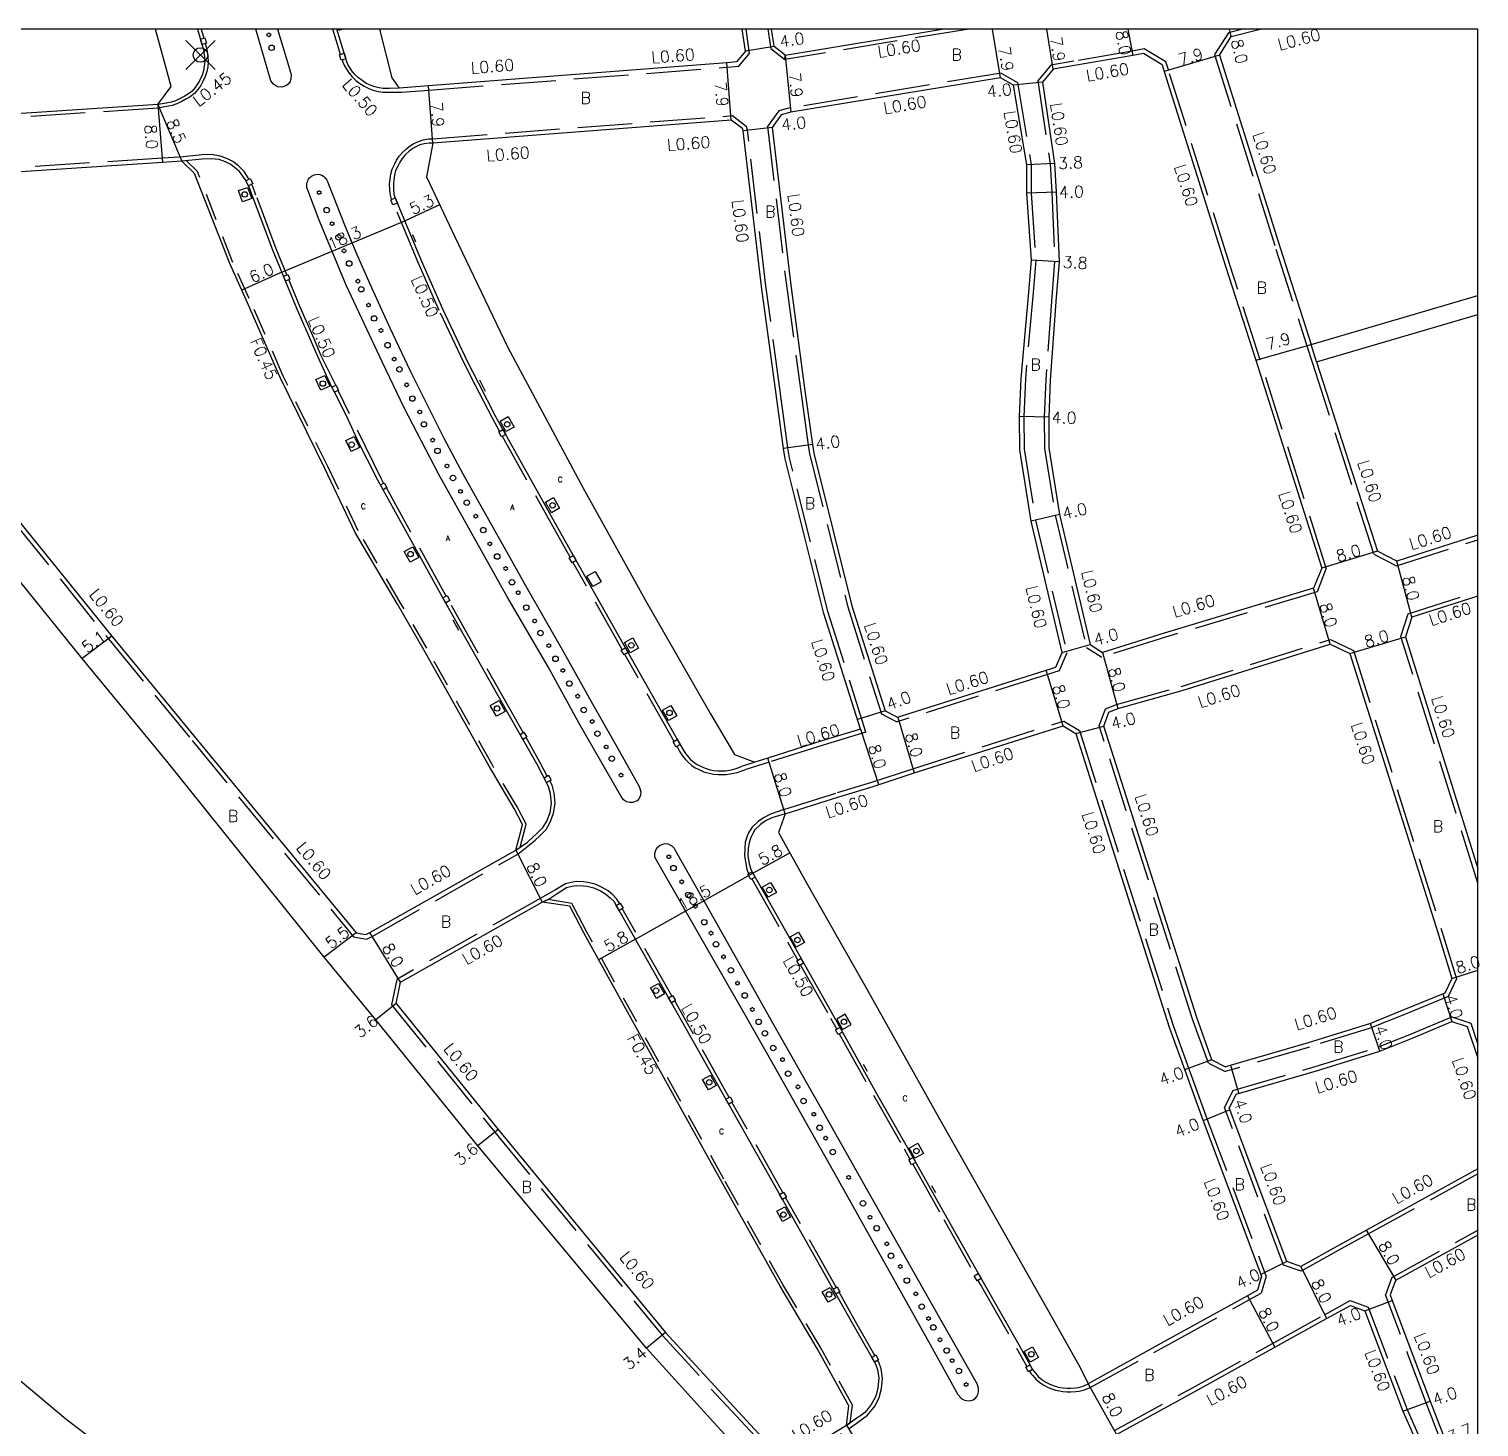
# Model space of a CAD drawing. Header units: metres. Extents: x -1600 to -800, y -110400 to -109798.
# Drawn here: x -999.1 to -799.8, y -109992.1 to -109800 of the extents above; entities that cross this region are included whole.
import ezdxf

# ---------------------------------------------------------------- set-up
doc = ezdxf.new("R2010")
doc.units = ezdxf.units.M
doc.header["$LTSCALE"] = 2.5
doc.header["$PDMODE"] = 35
doc.header["$PDSIZE"] = 2
doc.linetypes.add('22320', pattern=[2.5, 1.5, -1])
doc.linetypes.add('22330', pattern=[4, 3, -1])
doc.layers.get('0').update_dxf_attribs({"color": 150, "lineweight": 30})
for name, color, linetype in [('2101000', 177, 'Continuous'), ('2102000', 191, 'Continuous'), ('2213000', 6, 'Continuous'), ('2226000', 44, 'Continuous'), ('2227100', 7, 'Continuous'), ('2232000', 4, '22320'), ('2233000', 62, '22330'), ('2235000', 7, 'Continuous'), ('2236000', 3, 'Continuous'), ('2238000', 11, 'Continuous'), ('2239000', 3, 'Continuous'), ('6165200', 3, 'Continuous'), ('9107000', 111, 'Continuous'), ('9201100', 215, 'Continuous'), ('9201500', 222, 'Continuous'), ('9202100', 82, 'Continuous'), ('9203500', 155, 'Continuous'), ('999', 7, 'Continuous')]:
    doc.layers.add(name, color=color, linetype=linetype)
doc.styles.add('Dm_Anotation', font='txt.shx', dxfattribs={"bigfont": 'pscdm.shx'})

# ---------------------------------------------------------------- blocks, each defined once
blk = doc.blocks.new('223900')
blk.add_lwpolyline([(-0.22, -0.37), (-0.44, -0.3), (-0.47, -0.27), (-0.48, -0.24), (-0.44, 0.01), (-0.48, 0.23), (-0.47, 0.27), (-0.45, 0.29), (-0.21, 0.38), (-0.04, 0.53), (0, 0.54), (0.03, 0.53), (0.22, 0.37), (0.44, 0.3), (0.47, 0.27), (0.48, 0.24), (0.44, -0.01), (0.48, -0.23), (0.47, -0.27), (0.45, -0.29), (0.21, -0.38), (0.04, -0.53), (0, -0.54), (-0.03, -0.53)], close=True)
blk = doc.blocks.new('223800')
at = {"color": 0}
blk.add_circle((0, 0), 0.75, dxfattribs=at)

msp = doc.modelspace()

# ---------------------------------------------------------------- linework, layer by layer
at = {"layer": '2101000'}
for points in [[(-981.46, -109810.37), (-979.62, -109807.88), (-981.76, -109800)], [(-950.97, -109800), (-949.29, -109806.71), (-948.28, -109808.11)], [(-900.65, -109803.06), (-901.1, -109800)], [(-895.21, -109803.58), (-896.71, -109802.4), (-896.77, -109802.05), (-897.08, -109800)], [(-895.21, -109803.58), (-873.61, -109800)], [(-835.53, -109803.6), (-833.9, -109801.03), (-829.94, -109800)], [(-900.65, -109803.06), (-901.88, -109804.52), (-903.25, -109804.64), (-944.22, -109807.8), (-948.28, -109808.11)], [(-845.98, -109803.36), (-847.42, -109803.63), (-855.44, -109805.01), (-858.39, -109805.51)], [(-843.4, -109804.91), (-845.98, -109803.36)], [(-835.53, -109803.6), (-827.18, -109830.07), (-822.92, -109843.34)], [(-858.39, -109805.51), (-859.83, -109807.3), (-858.21, -109818.48), (-857.98, -109822.43), (-857.57, -109831.97), (-857.97, -109836.84), (-858.8, -109848.24), (-858.99, -109853.35), (-858.95, -109857.57), (-857.49, -109866.7), (-853.28, -109884.59), (-851.6, -109885.67)], [(-843.4, -109804.91), (-843.12, -109805.82), (-834.67, -109832.58), (-830.52, -109845.49), (-821.47, -109874.06)], [(-865.63, -109806.69), (-894.44, -109811.44), (-895.74, -109811.77), (-897.02, -109813.55)], [(-881.48, -109893.68), (-879.79, -109894.56), (-859.33, -109888.1), (-858, -109887.68), (-857.14, -109885.65), (-861.38, -109867.61), (-862.95, -109857.8), (-862.99, -109853.26), (-862.79, -109848.02), (-861.74, -109836.16), (-861.37, -109831.77), (-861.98, -109822.54), (-862.01, -109818.66), (-863.81, -109807.73), (-865.63, -109806.69)], [(-981.46, -109810.37), (-1019.65, -109812.87), (-1030.68, -109813.79), (-1037.9, -109814.27)], [(-901.05, -109813.73), (-902.65, -109812.52), (-943.62, -109815.68)], [(-884.87, -109896.22), (-889.88, -109880.33), (-895.22, -109859.04), (-895.42, -109857.63), (-896.47, -109850.17), (-898.45, -109835.36), (-901, -109813.98), (-901.05, -109813.73)], [(-897.02, -109813.55), (-894.49, -109834.81), (-892.49, -109849.73), (-891.45, -109857.11), (-891.29, -109858.27), (-886.03, -109879.24), (-881.48, -109893.68)], [(-943.62, -109815.68), (-944.49, -109820.3), (-940.62, -109828.55)], [(-978.12, -109818.18), (-980.81, -109818.34), (-1019.04, -109820.85), (-1029.84, -109821.75)], [(-932.23, -109912.85), (-931.4, -109909.7), (-931.32, -109909.32), (-932.46, -109907.11), (-935.89, -109901.31), (-944.88, -109885.3), (-948.51, -109879.02), (-954.32, -109869.16), (-958.47, -109860.39), (-964.61, -109847.88), (-969.29, -109837.21), (-971.55, -109832.24), (-976.38, -109819.87), (-978.12, -109818.18)], [(-1032.18, -109824.07), (-1027.21, -109831.29), (-1022.84, -109837.52), (-1022.18, -109838.4), (-1017.03, -109845.49), (-1011.21, -109853.31), (-1000.7, -109867.42), (-987.75, -109883.43), (-976.26, -109897.39), (-954.2, -109924.18), (-952.83, -109924.44), (-952.29, -109924.16), (-932.23, -109912.85)], [(-883.83, -109996.72), (-891.33, -110001.25), (-894.67, -110003.18), (-895.12, -110002.64), (-898.65, -109998.38), (-905.07, -109991.41), (-914.27, -109981.26), (-937.47, -109953.46), (-951.48, -109936.16), (-958.11, -109928.08), (-958.56, -109927.53), (-980.22, -109900.6), (-991.84, -109886.49), (-1004.7, -109870.59), (-1015.4, -109856.72), (-1021.61, -109848.88), (-1027.24, -109841.99), (-1028.67, -109841.57), (-1033, -109835.74), (-1038.57, -109828.38), (-1040.67, -109825.96)], [(-940.62, -109828.55), (-933.37, -109843.66), (-923.03, -109862.99), (-914.26, -109878.76), (-905.48, -109894.09)], [(-822.16, -109845.72), (-813.81, -109871.75)], [(-800, -109869.56), (-811.13, -109873.1), (-813.81, -109871.75)], [(-821.47, -109874.06), (-822.57, -109876.84), (-843.11, -109883.01), (-851.6, -109885.67)], [(-800, -109877.95), (-809.08, -109880.83), (-809.94, -109883.5), (-800, -109915.34)], [(-836.55, -109941.65), (-838.65, -109935.83), (-851.4, -109895.77), (-850.73, -109893.89), (-849.47, -109893.38), (-840.63, -109890.91), (-820.29, -109884.51)], [(-820.29, -109884.51), (-817.6, -109885.83), (-805.52, -109924.16), (-803.59, -109930.48)], [(-905.48, -109894.09), (-902.18, -109899.67)], [(-895.23, -109907.82), (-887.85, -109905.49), (-883.13, -109904.06), (-877.48, -109902.22), (-856.98, -109895.74), (-855.27, -109896.79), (-842.43, -109937.15), (-840.11, -109943.57), (-837.78, -109950.03), (-829.83, -109971.15), (-829.74, -109971.38), (-830.3, -109973.3)], [(-884.87, -109896.22), (-890.15, -109897.83), (-897.59, -109900.18)], [(-897.59, -109900.18), (-899.38, -109900.74)], [(-895.23, -109907.82), (-896.13, -109910.41), (-892.26, -109917.34), (-883.84, -109932.16), (-874.18, -109949.44), (-858.54, -109977.02), (-854.66, -109983.91), (-853.57, -109986.14)], [(-948.67, -109933.9), (-948.07, -109930.96), (-928.61, -109919.98)], [(-886.78, -109991.85), (-886.44, -109989.17), (-890.8, -109981.3), (-895.9, -109972.74), (-904.01, -109958.25), (-909.95, -109947.57), (-922.85, -109924.29), (-923.99, -109922.08), (-924.83, -109920.52), (-928.61, -109919.98)], [(-803.59, -109930.48), (-804.53, -109932.47)], [(-804.53, -109932.47), (-810.39, -109934.88), (-814.74, -109936.64)], [(-948.67, -109933.9), (-934.66, -109951.21), (-911.65, -109979.1), (-902.79, -109988.79), (-896.03, -109996.06), (-894.04, -109996.23), (-886.78, -109991.85)], [(-814.74, -109936.64), (-823.32, -109939.3), (-834.68, -109942.61)], [(-813.46, -109940.43), (-808.9, -109938.6), (-803.56, -109936.39), (-801.47, -109937.07)], [(-801.47, -109937.07), (-800, -109941.43)], [(-836.55, -109941.65), (-834.68, -109942.61)], [(-833.24, -109946.35), (-822.17, -109943.14), (-813.46, -109940.43)], [(-833.24, -109946.35), (-834.18, -109948.23)], [(-824.35, -109970.02), (-826.25, -109969.37), (-834.18, -109948.23)], [(-800, -109956.61), (-815.31, -109965.03), (-819.07, -109967.1), (-824.35, -109970.02)], [(-800, -109965.74), (-811.34, -109971.97)], [(-830.3, -109973.3), (-831.68, -109974.06), (-842.73, -109980.18), (-853.57, -109986.14)], [(-811.34, -109971.97), (-812.07, -109973.95)], [(-849.65, -109993.11), (-838.92, -109987.21), (-827.92, -109981.12), (-820.8, -109977.19), (-817.5, -109975.39), (-815.53, -109976.11), (-810.3, -109989.9), (-807.98, -109995.18), (-807.78, -109996.56), (-806.95, -109998.75), (-800, -110017.6)], [(-812.07, -109973.95), (-811.78, -109974.69), (-806.54, -109988.54), (-804.55, -109993.78), (-804.07, -109995.07), (-803.2, -109997.36), (-800, -110006.04)], [(-934.03, -110046.32), (-934.18, -110046.12), (-942.98, -110037.41), (-940.67, -110035.82), (-943.67, -110033.08), (-947.71, -110029.41), (-951.85, -110025.67), (-956.17, -110021.28), (-959.45, -110017.81), (-965.22, -110011.95), (-972.74, -110006.2), (-979.75, -110001.37), (-987.7, -109995.87), (-994.1, -109990.99), (-1000.35, -109985.73)]]:
    msp.add_lwpolyline(points, dxfattribs=at)
at = {"layer": '2101000', "flags": 128}
msp.add_lwpolyline([(-902.18, -109899.67), (-899.38, -109900.74)], dxfattribs=at)
at = {"layer": '2102000'}
for points in [[(-822.92, -109843.34), (-800, -109836.63)], [(-822.16, -109845.72), (-800, -109839.23)]]:
    msp.add_lwpolyline(points, dxfattribs=at)
at = {"layer": '2213000'}
for points in [[(-975.97, -109800), (-975.26, -109802.54), (-975.11, -109803.19), (-975.02, -109803.82), (-974.98, -109804.48), (-975.05, -109805.12), (-975.16, -109805.75), (-975.36, -109806.36), (-975.66, -109807.02), (-975.94, -109807.51), (-976.29, -109808.03), (-976.73, -109808.52), (-977.24, -109808.92), (-977.81, -109809.26), (-978.37, -109809.56), (-979, -109809.86), (-979.59, -109810.07), (-980.52, -109810.24), (-981.46, -109810.37)], [(-948.28, -109808.11), (-949.6, -109808.19), (-950.45, -109808.17), (-951.04, -109808.09), (-951.6, -109807.96), (-952.26, -109807.72), (-952.84, -109807.43), (-953.37, -109807.09), (-953.88, -109806.69), (-954.35, -109806.23), (-954.76, -109805.76), (-955.11, -109805.26), (-955.34, -109804.86), (-955.51, -109804.39), (-956.84, -109800)], [(-943.62, -109815.68), (-944.16, -109815.69), (-944.83, -109815.76), (-945.44, -109815.91), (-945.99, -109816.19), (-946.41, -109816.44), (-946.88, -109816.79), (-947.4, -109817.26), (-947.85, -109817.79), (-948.19, -109818.3), (-948.47, -109818.83), (-948.75, -109819.43), (-948.92, -109820.06), (-949.01, -109820.71), (-949.07, -109821.35), (-949.05, -109822), (-949, -109822.59), (-948.9, -109823.03), (-945.2, -109831.9), (-942.3, -109838.46), (-938.9, -109845.62), (-937.37, -109848.68), (-935.01, -109853.25), (-925.39, -109870.45), (-915.17, -109888.57), (-909.54, -109898.51), (-909.24, -109899.06), (-908.9, -109899.56), (-908.51, -109900.05), (-908.21, -109900.35), (-907.71, -109900.78), (-907.32, -109901.06), (-906.84, -109901.3), (-906.2, -109901.57), (-905.52, -109901.78), (-905, -109901.88), (-904.46, -109901.94), (-903.81, -109901.94), (-903.4, -109901.92), (-902.87, -109901.83), (-902.41, -109901.75), (-901.96, -109901.61), (-901.21, -109901.32)], [(-931.64, -109912.43), (-930.64, -109911.71), (-929.89, -109911.05), (-929.29, -109910.5), (-928.48, -109909.67), (-927.99, -109908.85), (-927.53, -109907.64), (-927.32, -109906.38), (-927.46, -109905.07), (-927.72, -109904.08), (-929.35, -109900.96), (-932.91, -109894.7), (-941.84, -109878.89), (-951.14, -109862.09), (-952.64, -109859.19), (-953.79, -109856.85), (-955.49, -109853.17), (-957.15, -109849.91), (-957.51, -109849.19), (-959.47, -109845.02), (-960.41, -109842.79), (-962.33, -109838.41), (-965.63, -109830.4), (-968.42, -109822.98), (-968.85, -109821.84), (-969.43, -109820.7), (-969.98, -109819.89), (-970.23, -109819.6), (-970.66, -109819.2), (-971.41, -109818.62), (-972.16, -109818.24), (-973, -109817.95), (-974.13, -109817.85), (-975.35, -109817.89), (-978.12, -109818.18)], [(-899.38, -109900.74), (-901.21, -109901.32)], [(-895.23, -109907.82), (-897.04, -109908.39), (-897.93, -109908.82), (-898.59, -109909.3), (-899.4, -109910.05), (-899.72, -109910.61), (-899.95, -109911.11), (-900.18, -109911.84), (-900.3, -109912.56), (-900.3, -109912.54), (-900.33, -109913.58), (-900.15, -109914.7), (-899.87, -109915.59), (-894.41, -109925.29), (-888.53, -109935.69), (-882.65, -109946.27), (-878.44, -109953.63), (-872.99, -109963.33), (-867.81, -109972.53), (-862.98, -109981.02), (-861.43, -109983.79), (-861.2, -109984.2), (-861.03, -109984.44), (-860.82, -109984.71), (-860.43, -109985.17), (-859.92, -109985.56), (-859.4, -109985.91), (-858.85, -109986.19), (-858.26, -109986.44), (-857.91, -109986.54), (-857.68, -109986.6), (-857.41, -109986.65), (-856.99, -109986.72), (-856.47, -109986.76), (-855.95, -109986.77), (-855.3, -109986.73), (-854.9, -109986.67), (-854.25, -109986.46), (-853.57, -109986.14)], [(-927.81, -109919.62), (-926.53, -109918.77), (-925.27, -109917.96), (-924.52, -109917.77), (-923.91, -109917.67), (-922.99, -109917.71), (-922.44, -109917.78), (-921.51, -109918.01), (-920.6, -109918.41), (-919.84, -109918.86), (-919.27, -109919.36), (-918.78, -109919.86), (-918.49, -109920.34), (-909.49, -109936.18), (-885.92, -109977.94), (-882.81, -109983.41), (-882.54, -109984.2), (-882.36, -109985.38), (-882.46, -109986.73), (-882.77, -109987.84), (-883.02, -109988.37), (-883.4, -109989.01), (-883.8, -109989.56), (-884.25, -109990.08), (-884.82, -109990.5), (-885.36, -109990.89), (-885.96, -109991.29), (-886.3, -109991.51)]]:
    msp.add_lwpolyline(points, dxfattribs=at)
at = {"layer": '2226000'}
msp.add_lwpolyline([(-964.97, -109800), (-963.19, -109805.93), (-963.12, -109806.32), (-963.14, -109806.78), (-963.27, -109807.23), (-963.5, -109807.55), (-963.77, -109807.76), (-964.1, -109807.9), (-964.4, -109807.98), (-964.98, -109807.95), (-965.55, -109807.6), (-965.91, -109807.11), (-967.98, -109800)], dxfattribs=at)
for points in [[(-960.15, -109820.12), (-959.96, -109820.04), (-959.74, -109819.99), (-959.46, -109819.96), (-959.15, -109820), (-958.9, -109820.08), (-958.68, -109820.21), (-958.44, -109820.43), (-958.24, -109820.69), (-958.1, -109820.95), (-957.96, -109821.3), (-955.68, -109827.12), (-954.22, -109830.64), (-952.3, -109835.03), (-949.54, -109841.06), (-946.76, -109846.95), (-942.12, -109856.24), (-939.52, -109861.11), (-936.78, -109866.03), (-933.7, -109871.47), (-930.66, -109876.88), (-925.84, -109885.37), (-921.69, -109892.74), (-918.43, -109898.47), (-915.27, -109904.1), (-915.12, -109904.5), (-915.06, -109904.81), (-915.11, -109905.26), (-915.27, -109905.72), (-915.57, -109906.03), (-915.7, -109906.11), (-915.94, -109906.2), (-916.15, -109906.26), (-916.35, -109906.27), (-916.58, -109906.27), (-917.01, -109906.17), (-917.42, -109905.92), (-917.77, -109905.47), (-923.53, -109895.42), (-927.81, -109887.63), (-933.46, -109877.91), (-942.82, -109861.23), (-947.57, -109852.03), (-950.57, -109845.83), (-955.54, -109835.18), (-959.26, -109826.26), (-960.96, -109821.78), (-960.97, -109821.59), (-960.98, -109821.41), (-960.96, -109821.26), (-960.93, -109821.09), (-960.88, -109820.96), (-960.84, -109820.84), (-960.77, -109820.71), (-960.72, -109820.63), (-960.62, -109820.5), (-960.54, -109820.4), (-960.43, -109820.3), (-960.31, -109820.21)], [(-912.41, -109912.2), (-912.63, -109912.37), (-912.83, -109912.56), (-912.97, -109912.76), (-913.1, -109913.03), (-913.17, -109913.34), (-913.17, -109913.59), (-913.11, -109913.84), (-912.58, -109914.8), (-909.87, -109919.51), (-901.09, -109934.86), (-896.89, -109942.21), (-888.56, -109956.98), (-875.73, -109979.94), (-871.46, -109987.63), (-871.07, -109988.09), (-870.82, -109988.26), (-870.55, -109988.39), (-870.25, -109988.47), (-869.92, -109988.5), (-869.66, -109988.47), (-869.38, -109988.37), (-869.07, -109988.15), (-868.88, -109987.92), (-868.71, -109987.62), (-868.65, -109987.26), (-868.64, -109986.91), (-868.69, -109986.57), (-868.83, -109986.17), (-874.9, -109975.46), (-882.8, -109961.5), (-890.05, -109948.68), (-896.34, -109937.55), (-901.48, -109928.46), (-906, -109920.46), (-910.24, -109912.96), (-910.44, -109912.61), (-910.64, -109912.37), (-910.91, -109912.18), (-911.27, -109912.02), (-911.6, -109911.97), (-911.95, -109912.01)]]:
    msp.add_lwpolyline(points, close=True, dxfattribs=at)
at = {"layer": '2227100'}
msp.add_point((-975.58, -109803.57, 1.75), dxfattribs=at)
at = {"layer": '2232000'}
for points in [[(-931.64, -109912.43), (-930.96, -109909.82), (-930.83, -109909.25), (-932.06, -109906.89), (-935.49, -109901.08), (-944.48, -109885.07), (-948.11, -109878.78), (-953.91, -109868.94), (-958.05, -109860.19), (-964.19, -109847.68), (-968.87, -109837.03), (-971.13, -109832.06), (-976, -109819.58), (-977.51, -109818.12)], [(-886.78, -109991.85), (-886.3, -109991.51), (-885.97, -109989.09), (-890.41, -109981.08), (-895.52, -109972.52), (-903.63, -109958.04), (-909.56, -109947.36), (-922.46, -109924.08), (-923.6, -109921.88), (-924.52, -109920.17), (-927.81, -109919.62), (-928.61, -109919.98)]]:
    msp.add_lwpolyline(points, dxfattribs=at)
at = {"layer": '2233000'}
for points in [[(-981.43, -109810.87), (-1019.61, -109813.37), (-1030.64, -109814.29), (-1038.01, -109814.78), (-1041.89, -109812.67), (-1048.75, -109803.41), (-1051.28, -109800)], [(-975.49, -109800), (-975.14, -109801.26)], [(-956.31, -109803.49), (-957.37, -109800)], [(-900.1, -109803.35), (-900.59, -109800)], [(-897.58, -109800), (-897.26, -109802.14), (-897.16, -109802.68), (-895.24, -109804.19)], [(-869.94, -109800), (-895.24, -109804.19)], [(-832.32, -109800), (-834.27, -109800.51), (-836.19, -109803.51), (-827.75, -109830.25), (-823.5, -109843.52), (-822.73, -109845.9), (-814.31, -109872.17)], [(-974.94, -109801.99), (-974.81, -109802.43), (-974.65, -109803.1), (-974.56, -109803.78), (-974.52, -109804.49), (-974.59, -109805.19), (-974.71, -109805.86), (-974.93, -109806.53), (-975.25, -109807.23), (-975.55, -109807.75), (-975.92, -109808.32), (-976.41, -109808.86), (-976.98, -109809.31), (-977.58, -109809.66), (-978.16, -109809.97), (-978.82, -109810.28), (-979.47, -109810.51), (-980.46, -109810.7), (-981.43, -109810.87)], [(-947.93, -109808.69), (-944.18, -109808.4), (-903.2, -109805.24), (-901.58, -109805.09), (-900.1, -109803.35)], [(-895.24, -109804.19), (-895.21, -109803.58)], [(-845.86, -109802.73), (-847.52, -109803.04), (-855.54, -109804.42), (-858.71, -109804.96)], [(-842.9, -109804.51), (-845.86, -109802.73)], [(-956.09, -109804.23), (-955.99, -109804.55), (-955.8, -109805.07), (-955.53, -109805.53), (-955.16, -109806.07), (-954.72, -109806.57), (-954.22, -109807.07), (-953.66, -109807.5), (-953.09, -109807.87), (-952.46, -109808.18), (-951.75, -109808.44), (-951.13, -109808.59), (-950.49, -109808.68), (-949.57, -109808.69), (-947.93, -109808.69)], [(-865.52, -109806.06), (-894.56, -109810.85), (-896.09, -109811.24), (-897.65, -109813.39)], [(-865.52, -109806.06), (-863.27, -109807.36), (-861.41, -109818.61), (-861.38, -109822.52), (-861.38, -109822.52), (-860.77, -109831.8), (-861.14, -109836.22), (-862.2, -109848.05), (-862.39, -109853.27), (-862.35, -109857.75), (-860.79, -109867.49), (-856.51, -109885.71), (-857.55, -109888.17), (-859.14, -109888.67), (-859.16, -109888.67), (-879.85, -109895.21)], [(-858.71, -109804.96), (-860.47, -109807.13), (-858.81, -109818.54), (-858.58, -109822.45), (-858.17, -109831.94), (-858.17, -109831.96), (-858.57, -109836.8), (-859.4, -109848.21), (-859.59, -109853.34), (-859.55, -109857.62), (-858.08, -109866.81), (-853.81, -109884.97), (-851.69, -109886.33)], [(-820.84, -109874.08), (-829.95, -109845.31), (-834.1, -109832.4), (-842.54, -109805.63), (-842.9, -109804.51)], [(-943.66, -109815.08), (-902.47, -109811.9), (-900.51, -109813.39)], [(-884.12, -109896.61), (-889.3, -109880.17), (-894.63, -109858.93), (-894.83, -109857.54), (-895.87, -109850.09), (-897.86, -109835.28), (-900.41, -109813.88), (-900.51, -109813.39)], [(-897.65, -109813.39), (-895.09, -109834.89), (-893.08, -109849.82), (-892.05, -109857.19), (-891.88, -109858.38), (-886.61, -109879.41), (-881.98, -109894.1)], [(-949.29, -109823.4), (-949.38, -109823.19), (-949.51, -109822.67), (-949.56, -109822.03), (-949.58, -109821.33), (-949.52, -109820.65), (-949.42, -109819.96), (-949.22, -109819.25), (-948.93, -109818.61), (-948.63, -109818.04), (-948.26, -109817.48), (-947.77, -109816.91), (-947.2, -109816.4), (-946.69, -109816.01), (-946.23, -109815.74), (-945.63, -109815.44), (-944.98, -109815.23), (-944.2, -109815.11), (-943.66, -109815.08)], [(-978.37, -109817.6), (-980.85, -109817.75), (-1019.08, -109820.25), (-1030.11, -109821.17), (-1032.96, -109824), (-1027.71, -109831.63), (-1023.32, -109837.87), (-1022.67, -109838.76), (-1017.52, -109845.84), (-1011.69, -109853.67), (-1001.17, -109867.79), (-988.22, -109883.81), (-976.72, -109897.78), (-954.53, -109924.73), (-952.74, -109925.07), (-952, -109924.69), (-931.96, -109913.38)], [(-968.92, -109820.61), (-969.01, -109820.45), (-969.59, -109819.58), (-969.88, -109819.26), (-970.33, -109818.82), (-971.14, -109818.2), (-971.96, -109817.78), (-972.87, -109817.46), (-974.08, -109817.24), (-975.35, -109817.29), (-978.37, -109817.6)], [(-963.7, -109833.77), (-965.17, -109830.21), (-967.95, -109822.81), (-968.39, -109821.63), (-968.56, -109821.3)], [(-934.46, -109855.27), (-935.46, -109853.49), (-937.82, -109848.91), (-939.36, -109845.84), (-942.76, -109838.67), (-945.67, -109832.1), (-948.99, -109824.12)], [(-956.99, -109848.95), (-959.02, -109844.81), (-959.96, -109842.59), (-961.87, -109838.22), (-963.42, -109834.44)], [(-822.16, -109845.72), (-822.92, -109843.34)], [(-950.4, -109862.4), (-950.7, -109861.87), (-956.65, -109849.65)], [(-924.77, -109872.59), (-925.83, -109870.7), (-934.07, -109855.98)], [(-941.82, -109877.91), (-950.03, -109863.06)], [(-814.31, -109872.17), (-811.18, -109873.74), (-800, -109870.19)], [(-917.61, -109885.27), (-924.39, -109873.26)], [(-820.84, -109874.08), (-822.11, -109877.33), (-842.93, -109883.58), (-851.69, -109886.33)], [(-800, -109917.35), (-810.57, -109883.49), (-809.56, -109880.35), (-800, -109877.32)], [(-931.22, -109896.68), (-932.48, -109894.46), (-941.41, -109878.65), (-941.43, -109878.61)], [(-837.02, -109942.09), (-839.22, -109936.03), (-852.04, -109895.76), (-851.2, -109893.43), (-849.67, -109892.81), (-840.8, -109890.34), (-820.24, -109883.87)], [(-820.24, -109883.87), (-817.1, -109885.4), (-804.95, -109923.98), (-802.95, -109930.53)], [(-910.48, -109897.88), (-915.61, -109888.82), (-917.23, -109885.94)], [(-895.4, -109907.25), (-888.03, -109904.92), (-883.31, -109903.48), (-877.67, -109901.65), (-877.65, -109901.64), (-857.16, -109895.16), (-856.89, -109895.09), (-854.77, -109896.4), (-841.87, -109936.94), (-839.55, -109943.36), (-837.21, -109949.83), (-829.27, -109970.93), (-829.11, -109971.35), (-829.8, -109973.71)], [(-881.98, -109894.1), (-879.85, -109895.21)], [(-927.92, -109902.64), (-928.92, -109900.72), (-930.82, -109897.37)], [(-884.12, -109896.61), (-889.97, -109898.4), (-897.41, -109900.75), (-900.76, -109901.81)], [(-910.08, -109898.58), (-909.98, -109898.76), (-909.67, -109899.32), (-909.31, -109899.86), (-908.89, -109900.38), (-908.56, -109900.72), (-908.03, -109901.18), (-907.58, -109901.5), (-907.05, -109901.76), (-906.38, -109902.05), (-905.65, -109902.27), (-905.07, -109902.39), (-904.49, -109902.45), (-903.8, -109902.45), (-903.34, -109902.43), (-902.78, -109902.33), (-902.32, -109902.25), (-901.82, -109902.16), (-901.03, -109901.89), (-900.76, -109901.81)], [(-931.96, -109913.38), (-930.34, -109912.1), (-929.59, -109911.45), (-928.94, -109910.86), (-928.08, -109909.98), (-927.55, -109909.07), (-927.04, -109907.78), (-926.82, -109906.39), (-926.98, -109904.98), (-927.26, -109903.9), (-927.56, -109903.32)], [(-895.41, -109907.25), (-895.4, -109907.25), (-897.23, -109907.89), (-898.2, -109908.37), (-898.93, -109908.89), (-899.76, -109909.66), (-900.2, -109910.36), (-900.45, -109910.92), (-900.7, -109911.71), (-900.8, -109913.59), (-900.47, -109915.46), (-900.33, -109915.86), (-900.2, -109916.09)], [(-917.99, -109920.18), (-918.05, -109920.08), (-918.37, -109919.55), (-918.92, -109918.99), (-919.54, -109918.44), (-920.37, -109917.95), (-921.34, -109917.52), (-922.35, -109917.27), (-922.95, -109917.2), (-923.94, -109917.15), (-924.63, -109917.27), (-925.42, -109917.47), (-926.8, -109918.27), (-928.88, -109919.45)], [(-899.81, -109916.79), (-894.84, -109925.53), (-893.48, -109927.95)], [(-928.88, -109919.45), (-948.6, -109930.58), (-949.31, -109934.06), (-935.12, -109951.59), (-912.11, -109979.49), (-903.23, -109989.2), (-896.31, -109996.63), (-893.9, -109996.84), (-886.47, -109992.36)], [(-910.79, -109932.85), (-917.61, -109920.86)], [(-893.1, -109928.62), (-888.96, -109935.93), (-888.13, -109937.43)], [(-802.95, -109930.53), (-804.08, -109932.94)], [(-902.91, -109946.8), (-909.04, -109935.93), (-910.4, -109933.55)], [(-804.08, -109932.94), (-810.16, -109935.44), (-814.56, -109937.21), (-814.5, -109937.19)], [(-813.67, -109939.87), (-809.13, -109938.05), (-803.58, -109935.75), (-800.99, -109936.59)], [(-814.5, -109937.19), (-823.15, -109939.88), (-834.74, -109943.25)], [(-800.99, -109936.59), (-800, -109939.55)], [(-887.77, -109938.08), (-883.08, -109946.51), (-878.86, -109953.88), (-878.06, -109955.3)], [(-833.66, -109945.85), (-822.35, -109942.56), (-813.65, -109939.86), (-813.67, -109939.87)], [(-837.02, -109942.09), (-834.74, -109943.25)], [(-895.53, -109959.87), (-902.53, -109947.47)], [(-833.66, -109945.85), (-834.84, -109948.19)], [(-824.3, -109970.67), (-826.71, -109969.85), (-834.84, -109948.19)], [(-877.67, -109955.99), (-873.41, -109963.57), (-869.1, -109971.24)], [(-800, -109957.29), (-815.02, -109965.56), (-818.78, -109967.63), (-824.3, -109970.67)], [(-888.18, -109972.89), (-895.15, -109960.55)], [(-811.83, -109971.56), (-800, -109965.05)], [(-811.83, -109971.56), (-812.71, -109973.95)], [(-882.87, -109982.26), (-885.48, -109977.69), (-887.8, -109973.58)], [(-868.71, -109971.94), (-868.23, -109972.78), (-863.41, -109981.26), (-862, -109983.78)], [(-853.28, -109986.66), (-842.44, -109980.7), (-831.39, -109974.59), (-829.8, -109973.71)], [(-849.94, -109992.58), (-839.21, -109986.69), (-828.21, -109980.6), (-821.08, -109976.66), (-817.55, -109974.73), (-815.06, -109975.64), (-809.74, -109989.68), (-807.4, -109995.01), (-807.19, -109996.41), (-806.39, -109998.54), (-800, -110015.87)], [(-800, -110007.77), (-803.76, -109997.57), (-804.63, -109995.28), (-805.11, -109993.99), (-807.1, -109988.75), (-812.35, -109974.9), (-812.71, -109973.95)], [(-886.47, -109992.36), (-885.26, -109991.49), (-883.89, -109990.47), (-882.84, -109989.2), (-882.29, -109988.02), (-881.95, -109986.82), (-881.85, -109985.36), (-882.04, -109984.08), (-882.34, -109983.2), (-882.5, -109982.92)], [(-861.63, -109984.45), (-861.63, -109984.46), (-861.43, -109984.74), (-861.19, -109985.02), (-860.77, -109985.53), (-860.2, -109985.96), (-859.65, -109986.33), (-859.06, -109986.64), (-858.42, -109986.9), (-858.04, -109987.01), (-857.79, -109987.08), (-857.5, -109987.14), (-857.05, -109987.21), (-856.49, -109987.25), (-855.93, -109987.26), (-855.26, -109987.22), (-854.8, -109987.15), (-854.08, -109986.97), (-853.28, -109986.66)]]:
    msp.add_lwpolyline(points, dxfattribs=at)
at = {"layer": '2235000'}
for points in [[(-975.58, -109801.38), (-974.97, -109801.21), (-974.77, -109801.94), (-975.38, -109802.11)], [(-955.6, -109804.08), (-956.26, -109804.28), (-956.48, -109803.54), (-955.83, -109803.34)], [(-969.36, -109820.84), (-968.76, -109820.53), (-968.4, -109821.22), (-969, -109821.53)], [(-948.52, -109823.93), (-949.13, -109824.18), (-949.42, -109823.46), (-948.82, -109823.21)], [(-964.16, -109833.96), (-963.58, -109833.72), (-963.31, -109834.39), (-963.88, -109834.63)], [(-957.51, -109849.19), (-956.96, -109848.94), (-956.62, -109849.63), (-957.15, -109849.9)], [(-933.62, -109855.73), (-934.19, -109856.05), (-934.59, -109855.34), (-934.02, -109855.02)], [(-950.84, -109862.64), (-950.32, -109862.35), (-949.95, -109863.01), (-950.47, -109863.3)], [(-923.95, -109873.01), (-924.51, -109873.33), (-924.89, -109872.66), (-924.32, -109872.34)], [(-942.25, -109878.15), (-941.69, -109877.84), (-941.3, -109878.54), (-941.87, -109878.85)], [(-916.79, -109885.69), (-917.36, -109886.01), (-917.74, -109885.34), (-917.17, -109885.02)], [(-931.65, -109896.93), (-931.12, -109896.62), (-930.72, -109897.31), (-931.26, -109897.62)], [(-909.64, -109898.33), (-910.21, -109898.66), (-910.6, -109897.95), (-910.04, -109897.63)], [(-928.36, -109902.87), (-927.73, -109902.54), (-927.38, -109903.23), (-928, -109903.55)], [(-899.34, -109916.52), (-899.93, -109916.85), (-900.33, -109916.15), (-899.74, -109915.82)], [(-918.44, -109920.44), (-917.88, -109920.12), (-917.5, -109920.8), (-918.05, -109921.11)], [(-892.67, -109928.37), (-893.24, -109928.7), (-893.62, -109928.03), (-893.04, -109927.7)], [(-911.24, -109933.11), (-910.69, -109932.8), (-910.29, -109933.49), (-910.84, -109933.8)], [(-887.34, -109937.84), (-887.91, -109938.16), (-888.28, -109937.51), (-887.7, -109937.19)], [(-903.36, -109947.05), (-902.79, -109946.73), (-902.41, -109947.41), (-902.97, -109947.73)], [(-877.25, -109955.75), (-877.83, -109956.08), (-878.23, -109955.39), (-877.64, -109955.06)], [(-895.98, -109960.12), (-895.42, -109959.8), (-895.03, -109960.49), (-895.59, -109960.81)], [(-868.28, -109971.7), (-868.83, -109972.01), (-869.22, -109971.31), (-868.67, -109971)], [(-888.63, -109973.14), (-888.08, -109972.83), (-887.69, -109973.52), (-888.24, -109973.83)], [(-883.32, -109982.52), (-882.74, -109982.19), (-882.37, -109982.85), (-882.94, -109983.17)], [(-861.2, -109984.2), (-861.75, -109984.51), (-862.12, -109983.85), (-861.57, -109983.54)]]:
    msp.add_lwpolyline(points, close=True, dxfattribs=at)
at = {"layer": '2236000'}
msp.add_lwpolyline([(-956.63, -109800), (-956.58, -109800.15), (-956.1, -109800)], dxfattribs=at)
for points in [[(-970.37, -109822.21), (-969.13, -109821.76), (-968.53, -109823.31), (-969.79, -109823.76)], [(-957.81, -109849.06), (-959.03, -109849.62), (-959.7, -109848.15), (-958.5, -109847.6)], [(-933.59, -109855.32), (-934.4, -109853.88), (-933.27, -109853.25), (-932.47, -109854.69)], [(-953.71, -109857.52), (-954.87, -109858.07), (-955.61, -109856.52), (-954.44, -109855.97)], [(-927.35, -109866.47), (-928.17, -109865.01), (-927.05, -109864.39), (-926.24, -109865.84)], [(-947.57, -109871.8), (-946.38, -109871.14), (-945.57, -109872.61), (-946.75, -109873.26)], [(-921.65, -109876.62), (-922.46, -109875.17), (-921.32, -109874.52), (-920.49, -109875.97)], [(-916.51, -109885.73), (-917.31, -109884.3), (-916.15, -109883.65), (-915.36, -109885.09)], [(-935.75, -109892.95), (-934.54, -109892.27), (-933.7, -109893.76), (-934.91, -109894.44)], [(-911.26, -109895), (-912.06, -109893.59), (-910.91, -109892.93), (-910.11, -109894.35)], [(-897.57, -109919.3), (-898.36, -109917.9), (-897.22, -109917.25), (-896.42, -109918.65)], [(-893.7, -109926.15), (-894.51, -109924.72), (-893.37, -109924.08), (-892.56, -109925.51)], [(-911.82, -109932.55), (-912.91, -109933.21), (-913.72, -109931.73), (-912.63, -109931.13)], [(-888.13, -109936.04), (-887.33, -109937.45), (-886.16, -109936.79), (-886.95, -109935.38)], [(-904.68, -109945.16), (-905.77, -109945.77), (-906.58, -109944.35), (-905.49, -109943.74)], [(-877.37, -109955.17), (-878.16, -109953.77), (-876.98, -109953.1), (-876.21, -109954.51)], [(-894.47, -109963.26), (-895.56, -109963.87), (-896.37, -109962.45), (-895.28, -109961.84)], [(-889.31, -109974.93), (-890.13, -109973.51), (-889.03, -109972.9), (-888.23, -109974.33)], [(-861.53, -109983.17), (-862.35, -109981.72), (-861.21, -109981.07), (-860.39, -109982.53)]]:
    msp.add_lwpolyline(points, close=True, dxfattribs=at)
at = {"layer": '6165200'}
for points in [[(-945.96, -109829.28), (-946.39, -109828.27)], [(-936.39, -109849.8), (-937.18, -109848.24)], [(-940.06, -109882.65), (-940.86, -109881.22)], [(-883.91, -109943.26), (-884.46, -109942.3)], [(-874.5, -109959.9), (-875.04, -109958.94)]]:
    msp.add_lwpolyline(points, dxfattribs=at)
at = {"layer": '9107000'}
for points in [[(-975.97, -109800), (-975.26, -109802.54), (-975.11, -109803.19), (-975.02, -109803.82), (-974.98, -109804.48), (-975.05, -109805.12), (-975.16, -109805.75), (-975.36, -109806.36), (-975.66, -109807.02), (-975.94, -109807.51), (-976.29, -109808.03), (-976.73, -109808.52), (-977.24, -109808.92), (-977.81, -109809.26), (-978.37, -109809.56), (-979, -109809.86), (-979.59, -109810.07), (-980.52, -109810.24), (-981.46, -109810.37)], [(-948.28, -109808.11), (-949.6, -109808.19), (-950.45, -109808.17), (-951.04, -109808.09), (-951.6, -109807.96), (-952.26, -109807.72), (-952.84, -109807.43), (-953.37, -109807.09), (-953.88, -109806.69), (-954.35, -109806.23), (-954.76, -109805.76), (-955.11, -109805.26), (-955.34, -109804.86), (-955.51, -109804.39), (-956.84, -109800)], [(-943.62, -109815.68), (-944.16, -109815.69), (-944.83, -109815.76), (-945.44, -109815.91), (-945.99, -109816.19), (-946.41, -109816.44), (-946.88, -109816.79), (-947.4, -109817.26), (-947.85, -109817.79), (-948.19, -109818.3), (-948.47, -109818.83), (-948.75, -109819.43), (-948.92, -109820.06), (-949.01, -109820.71), (-949.07, -109821.35), (-949.05, -109822), (-949, -109822.59), (-948.9, -109823.03), (-945.2, -109831.9), (-942.3, -109838.46), (-938.9, -109845.62), (-937.37, -109848.68), (-935.01, -109853.25), (-925.39, -109870.45), (-915.17, -109888.57), (-909.54, -109898.51), (-909.24, -109899.06), (-908.9, -109899.56), (-908.51, -109900.05), (-908.21, -109900.35), (-907.71, -109900.78), (-907.32, -109901.06), (-906.84, -109901.3), (-906.2, -109901.57), (-905.52, -109901.78), (-905, -109901.88), (-904.46, -109901.94), (-903.81, -109901.94), (-903.4, -109901.92), (-902.87, -109901.83), (-902.41, -109901.75), (-901.96, -109901.61), (-901.21, -109901.32)], [(-932.23, -109912.85), (-930.64, -109911.71), (-929.89, -109911.05), (-929.29, -109910.5), (-928.48, -109909.67), (-927.99, -109908.85), (-927.53, -109907.64), (-927.32, -109906.38), (-927.46, -109905.07), (-927.72, -109904.08), (-929.35, -109900.96), (-932.91, -109894.7), (-941.84, -109878.89), (-951.14, -109862.09), (-952.64, -109859.19), (-953.79, -109856.85), (-955.49, -109853.17), (-957.15, -109849.91), (-957.51, -109849.19), (-959.47, -109845.02), (-960.41, -109842.79), (-962.33, -109838.41), (-965.63, -109830.4), (-968.42, -109822.98), (-968.85, -109821.84), (-969.43, -109820.7), (-969.98, -109819.89), (-970.23, -109819.6), (-970.66, -109819.2), (-971.41, -109818.62), (-972.16, -109818.24), (-973, -109817.95), (-974.13, -109817.85), (-975.35, -109817.89), (-978.12, -109818.18)], [(-899.38, -109900.74), (-901.21, -109901.32)], [(-895.23, -109907.82), (-897.04, -109908.39), (-897.93, -109908.82), (-898.59, -109909.3), (-899.4, -109910.05), (-899.72, -109910.61), (-899.95, -109911.11), (-900.18, -109911.84), (-900.3, -109912.56), (-900.3, -109912.54), (-900.33, -109913.58), (-900.15, -109914.7), (-899.87, -109915.59), (-894.41, -109925.29), (-888.53, -109935.69), (-882.65, -109946.27), (-878.44, -109953.63), (-872.99, -109963.33), (-867.81, -109972.53), (-862.98, -109981.02), (-861.43, -109983.79), (-861.2, -109984.2), (-861.03, -109984.44), (-860.82, -109984.71), (-860.43, -109985.17), (-859.92, -109985.56), (-859.4, -109985.91), (-858.85, -109986.19), (-858.26, -109986.44), (-857.91, -109986.54), (-857.68, -109986.6), (-857.41, -109986.65), (-856.99, -109986.72), (-856.47, -109986.76), (-855.95, -109986.77), (-855.3, -109986.73), (-854.9, -109986.67), (-854.25, -109986.46), (-853.57, -109986.14)], [(-928.61, -109919.98), (-927.81, -109919.62), (-926.53, -109918.77), (-925.27, -109917.96), (-924.52, -109917.77), (-923.91, -109917.67), (-922.99, -109917.71), (-922.44, -109917.78), (-921.51, -109918.01), (-920.6, -109918.41), (-919.84, -109918.86), (-919.27, -109919.36), (-918.78, -109919.86), (-918.49, -109920.34), (-909.49, -109936.18), (-885.92, -109977.94), (-882.81, -109983.41), (-882.54, -109984.2), (-882.36, -109985.38), (-882.46, -109986.73), (-882.77, -109987.84), (-883.02, -109988.37), (-883.4, -109989.01), (-883.8, -109989.56), (-884.25, -109990.08), (-884.82, -109990.5), (-885.36, -109990.89), (-885.96, -109991.29), (-886.3, -109991.51), (-886.78, -109991.85)]]:
    msp.add_lwpolyline(points, dxfattribs=at)
at = {"layer": '9201100'}
for points in [[(-865.63, -109806.69), (-866.7, -109800)], [(-858.39, -109805.51), (-859.26, -109800)], [(-848.09, -109800), (-847.42, -109803.63)], [(-833.9, -109801.03), (-834.15, -109800)], [(-896.71, -109802.4), (-900.65, -109803.06)], [(-895.21, -109803.58), (-894.44, -109811.44)], [(-835.53, -109803.6), (-843.12, -109805.82)], [(-902.65, -109812.52), (-903.25, -109804.64)], [(-943.62, -109815.68), (-944.22, -109807.8)], [(-859.83, -109807.3), (-863.81, -109807.73)], [(-981.46, -109810.37), (-978.12, -109818.18)], [(-981.46, -109810.37), (-980.81, -109818.34)], [(-897.02, -109813.55), (-901, -109813.98)], [(-858.21, -109818.48), (-862.01, -109818.66)], [(-857.98, -109822.43), (-861.98, -109822.54)], [(-857.57, -109831.97), (-861.37, -109831.77)], [(-830.52, -109845.49), (-822.92, -109843.34)], [(-858.99, -109853.35), (-862.99, -109853.26)], [(-891.45, -109857.11), (-895.42, -109857.63)], [(-857.49, -109866.7), (-861.38, -109867.61)], [(-813.81, -109871.75), (-821.47, -109874.06)], [(-809.08, -109880.83), (-811.13, -109873.1)], [(-820.29, -109884.51), (-822.57, -109876.84)], [(-987.75, -109883.43), (-991.84, -109886.49)], [(-817.6, -109885.83), (-809.94, -109883.5)], [(-857.14, -109885.65), (-853.28, -109884.59)], [(-851.6, -109885.67), (-849.47, -109893.38)], [(-856.98, -109895.74), (-859.33, -109888.1)], [(-881.48, -109893.68), (-885.29, -109894.88)], [(-879.74, -109894.54), (-877.48, -109902.22)], [(-855.27, -109896.79), (-851.4, -109895.77)], [(-884.87, -109896.22), (-882.4, -109903.82)], [(-895.23, -109907.82), (-897.59, -109900.18)], [(-932.23, -109912.85), (-928.61, -109919.98)], [(-954.2, -109924.18), (-958.56, -109927.53)], [(-948.07, -109930.96), (-952.29, -109924.16)], [(-803.59, -109930.48), (-800, -109929.33)], [(-804.81, -109932.59), (-803.56, -109936.39)], [(-948.67, -109933.9), (-951.48, -109936.16)], [(-813.46, -109940.43), (-814.74, -109936.64)], [(-836.55, -109941.65), (-840.32, -109943)], [(-832.84, -109946.23), (-833.96, -109942.4)], [(-834.08, -109948.49), (-837.78, -109950.03)], [(-934.66, -109951.21), (-937.47, -109953.46)], [(-811.21, -109971.9), (-815.31, -109965.03)], [(-826.25, -109969.37), (-829.83, -109971.15)], [(-824.35, -109970.02), (-820.8, -109977.19)], [(-831.68, -109974.06), (-827.92, -109981.12)], [(-815.53, -109976.11), (-811.78, -109974.69)], [(-911.65, -109979.1), (-914.27, -109981.26)], [(-853.57, -109986.14), (-849.65, -109993.11)], [(-810.3, -109989.9), (-806.54, -109988.54)], [(-886.78, -109991.85), (-883.83, -109996.72)]]:
    msp.add_lwpolyline(points, dxfattribs=at)
at = {"layer": '9201100', "flags": 128}
for points in [[(-947.5, -109826.37), (-942.7, -109824.12)], [(-964.39, -109833.4), (-947.5, -109826.37)], [(-964.39, -109833.4), (-969.89, -109835.9)], [(-899.64, -109916), (-894.59, -109913.18)], [(-915.8, -109925.08), (-899.64, -109916)], [(-915.8, -109925.08), (-920.86, -109927.88)]]:
    msp.add_lwpolyline(points, dxfattribs=at)
at = {"layer": '999'}
msp.add_lwpolyline([(-1600, -110400), (-800, -110400), (-800, -109800), (-1600, -109800)], close=True, dxfattribs=at)

# ---------------------------------------------------------------- block references
at = {"layer": '2238000', "xscale": 0.5, "yscale": 0.5, "zscale": 0.5}
for p in [(-965.81, -109802.58, 1.5), (-969.5, -109822.73, 1.04), (-958.23, -109824.88, 1.56), (-956.62, -109828.63, 1.48), (-955.14, -109832.22, 1.54), (-953.48, -109835.76, 1.37), (-951.71, -109839.77, 1.49), (-949.86, -109843.44, 1.43), (-948.23, -109846.76, 1.43), (-958.76, -109848.72, 1.03), (-946.45, -109850.78, 1.43), (-944.87, -109854.31, 1.41), (-933.42, -109854.32, 0.99), (-954.79, -109857.12, 1), (-943, -109857.97, 1.46), (-940.87, -109861.7, 1.5), (-938.98, -109865.09, 1.46), (-927.18, -109865.45, 1.02), (-936.72, -109868.85, 1.48), (-946.7, -109872.15, 1.02), (-934.8, -109872.48, 1.48), (-932.76, -109876.02, 1.49), (-930.8, -109879.49, 1.44), (-928.85, -109882.99, 1.53), (-916.36, -109884.69, 1.03), (-926.78, -109886.54, 1.5), (-924.88, -109889.94, 1.45), (-934.81, -109893.36, 1.03), (-922.89, -109893.57, 1.5), (-911.11, -109893.97, 1.03), (-921.01, -109896.83, 1.52), (-919.05, -109900.26, 1.55), (-910.56, -109915.3, 1.5), (-908.54, -109918.97, 1.53), (-897.39, -109918.3, 1.21), (-906.34, -109922.73, 1.58), (-904.72, -109925.76, 1.56), (-893.52, -109925.18, 1.21), (-902.67, -109929.34, 1.6), (-912.97, -109932.13, 1.13), (-900.76, -109932.8, 1.56), (-898.86, -109936.42, 1.6), (-898, -109938, 1.59), (-887.14, -109936.41, 1.24), (-896.85, -109940.02, 1.65), (-894.8, -109943.54, 1.59), (-905.65, -109944.73, 1.08), (-892.68, -109947.29, 1.59), (-890.47, -109950.98, 1.67), (-888.67, -109954.3, 1.65), (-877.17, -109954.17, 1.29), (-884.51, -109961.35, 1.65), (-895.45, -109962.92, 1.09), (-882.63, -109964.78, 1.59), (-880.67, -109968.56, 1.68), (-878.49, -109971.97, 1.65), (-889.18, -109973.88, 1.12), (-876.43, -109975.56, 1.7), (-874.85, -109978.41, 1.78), (-873.01, -109981.59, 1.7), (-861.37, -109982.09, 1.41), (-871.34, -109984.39, 1.72)]:
    msp.add_blockref('223800', p, dxfattribs=at)
at = {"layer": '2239000', "xscale": 0.5, "yscale": 0.5, "zscale": 0.5}
for p in [(-966.18, -109800.79, 1.5), (-959.27, -109822.48, 1.5), (-957.47, -109826.75, 1.5), (-955.85, -109830.47, 1.5), (-953.94, -109834.65, 1.5), (-952.49, -109837.93, 1.5), (-950.77, -109841.43, 1.5), (-948.96, -109845.35, 1.5), (-947.24, -109848.9, 1.5), (-945.44, -109852.62, 1.5), (-943.67, -109856.48, 1.5), (-941.69, -109860.04, 1.5), (-939.84, -109863.53, 1.43), (-937.74, -109866.95, 1.5), (-935.8, -109870.73, 1.5), (-933.63, -109874.13, 1.5), (-931.9, -109877.45, 1.5), (-929.64, -109881.34, 1.5), (-927.7, -109884.73, 1.5), (-925.77, -109888.13, 1.5), (-923.73, -109891.66, 1.5), (-921.75, -109895.14, 1.5), (-919.82, -109898.65, 1.5), (-917.77, -109902.51, 1.5), (-911.21, -109913.73, 1.53), (-909.43, -109917.17, 1.53), (-907.57, -109920.53, 1.53), (-905.4, -109924.24, 1.53), (-903.68, -109927.49, 1.53), (-901.77, -109931.11, 1.53), (-899.73, -109934.73, 1.53), (-895.59, -109941.61, 1.53), (-893.45, -109945.36, 1.53), (-891.27, -109949.12, 1.6), (-889.64, -109952.4, 1.6), (-886.48, -109957.79, 1.6), (-883.55, -109963.28, 1.6), (-881.24, -109966.92, 1.6), (-879.39, -109970.04, 1.72), (-877.26, -109973.8, 1.72), (-875.51, -109977.19, 1.72), (-873.93, -109980.12, 1.72), (-872.27, -109982.97, 1.72), (-870.34, -109986.26, 1.72)]:
    msp.add_blockref('223900', p, dxfattribs=at)

# ---------------------------------------------------------------- texts
at = {"layer": '9201500', "style": 'Dm_Anotation'}
for s, rotation, p in [('4.0', 9.4805, (-895.84, -109802.56)), ('7.9', 278.9668, (-858.81, -109801.21)), ('8.0', 280.4907, (-849.81, -109800.35)), ('8.0', 283.8835, (-833.97, -109801.61)), ('7.9', 279.0565, (-865.91, -109802.54)), ('7.9', 16.2958, (-840.89, -109805.06)), ('7.9', 275.6075, (-894.71, -109806.08)), ('7.9', 275.6075, (-904.92, -109807.35)), ('4.0', 6.1798, (-867.39, -109809.42)), ('7.9', 274.4047, (-943.94, -109810.13)), ('4.0', 6.1143, (-895.66, -109813.97)), ('8.0', 274.6642, (-983.28, -109813.17)), ('8.5', 293.1825, (-980.33, -109812.77)), ('3.8', 2.7347, (-857.67, -109819.26)), ('4.0', 1.4868, (-857.56, -109823.22)), ('5.3', 25.1151, (-946.37, -109825.57)), ('18.3', 22.6, (-957.7, -109830.35)), ('3.8', 356.9825, (-857.11, -109832.8)), ('6.0', 24.4452, (-968.42, -109834.96)), ('7.9', 16.2958, (-828.87, -109844.16)), ('4.0', 358.769, (-858.61, -109854.16)), ('4.0', 7.4309, (-890.95, -109857.85)), ('4.0', 13.1521, (-856.91, -109867.39)), ('8.0', 16.7614, (-819.2, -109873.27)), ('8.0', 284.843, (-810.42, -109875.39)), ('8.0', 286.5143, (-821.79, -109879.11)), ('5.1', 36.7736, (-991.14, -109885.84)), ('4.0', 15.369, (-852.55, -109884.74)), ('8.0', 16.9462, (-815.33, -109885.03)), ('8.0', 285.402, (-850.86, -109887.96)), ('4.0', 21.0439, (-880.92, -109893.63)), ('8.0', 287.1188, (-858.53, -109890.36)), ('4.0', 14.8028, (-850.19, -109896.26)), ('8.0', 286.392, (-878.77, -109896.95)), ('8.0', 288.0398, (-883.84, -109898.59)), ('8.0', 287.1078, (-896.79, -109902.44)), ('5.8', 29.1883, (-898.36, -109915)), ('8.0', 296.9303, (-930.84, -109915.04)), ('18.5', 29.3418, (-909.41, -109921.2)), ('5.5', 37.5444, (-957.64, -109926.51)), ('8.0', 301.7909, (-950.71, -109926.23)), ('5.8', 28.9848, (-919.57, -109926.89)), ('8.0', 17.8186, (-802.75, -109929.84)), ('4.0', 288.2801, (-804.59, -109932.94)), ('3.6', 38.7454, (-953.64, -109938.74)), ('4.0', 288.7548, (-814.29, -109937.2)), ('4.0', 19.6389, (-843.46, -109945.2)), ('4.0', 289.7571, (-833.63, -109947.34)), ('4.0', 22.6632, (-841.25, -109952.35)), ('3.6', 38.5487, (-939.89, -109956.28)), ('8.0', 300.8522, (-813.77, -109967.13)), ('4.0', 26.3001, (-832.78, -109973.18)), ('8.0', 296.4078, (-822.98, -109972.23)), ('8.0', 298.0232, (-830.24, -109976.23)), ('4.0', 20.7475, (-819.08, -109978.31)), ('3.4', 39.5456, (-916.67, -109984.36)), ('8.0', 298.0232, (-851.75, -109987.92)), ('4.0', 19.9159, (-805.89, -109989.16)), ('3.7', 22.2044, (-803.74, -109994.32))]:
    msp.add_text(s, height=1.6, rotation=rotation, dxfattribs=at).set_placement(p)
at = {"layer": '9202100', "style": 'Dm_Anotation'}
for s, height, p in [('B', 1.6, (-872.35, -109804.32)), ('B', 1.6, (-923.34, -109810.27)), ('B', 1.6, (-897.98, -109825.9)), ('B', 1.6, (-830.42, -109836.36)), ('B', 1.6, (-861.51, -109846.9)), ('C', 0.75, (-926.47, -109862.27, 1.09)), ('C', 0.75, (-953.53, -109865.96, 1.05)), ('A', 0.75, (-932.99, -109866.09, 1.13)), ('B', 1.6, (-892.52, -109865.97)), ('A', 0.75, (-941.85, -109870.34, 1.13)), ('B', 1.6, (-872.58, -109897.49)), ('B', 1.6, (-971.8, -109908.95)), ('B', 1.6, (-806.2, -109910.36)), ('B', 1.6, (-942.56, -109923.45)), ('B', 1.6, (-845.28, -109924.54)), ('B', 1.6, (-819.89, -109940.65)), ('C', 0.75, (-879.07, -109947.31, 1.31)), ('C', 0.75, (-904.3, -109951.86, 1.25)), ('B', 1.6, (-931.46, -109959.9)), ('B', 1.6, (-833.47, -109959.54)), ('B', 1.6, (-801.63, -109962.32)), ('B', 1.6, (-845.87, -109985.73))]:
    msp.add_text(s, height=height, dxfattribs=at).set_placement(p)
at = {"layer": '9203500', "style": 'Dm_Anotation'}
for s, rotation, p in [('L0.60', 14.612, (-827.26, -109802.96)), ('L0.60', 9.4048, (-882.36, -109803.95)), ('L0.60', 4.405, (-938.36, -109806.16)), ('L0.60', 4.405, (-913.53, -109804.72)), ('L0.45', 38.0232, (-975.82, -109810.75)), ('L0.60', 9.7871, (-853.72, -109807.21)), ('L0.50', 310.9065, (-956.21, -109807.69)), ('L0.60', 9.3711, (-881.56, -109811.7)), ('L0.60', 279.3763, (-865.16, -109811.36)), ('L0.60', 278.2642, (-858.77, -109810.26)), ('L0.60', 4.405, (-911.39, -109816.76)), ('L0.60', 287.5157, (-830.99, -109814.46)), ('L0.60', 4.405, (-936.22, -109818.2)), ('L0.60', 287.5157, (-841.76, -109818.89)), ('L0.60', 276.7946, (-902.52, -109823.53)), ('L0.60', 276.7944, (-894.86, -109822.72)), ('L0.50', 293.888, (-946.69, -109834.36)), ('L0.50', 293.6327, (-960.84, -109839.96)), ('F0.45', 293.7028, (-968.83, -109842.87)), ('L0.60', 287.7808, (-816.56, -109859.54)), ('L0.60', 287.5835, (-827.43, -109863.82)), ('L0.60', 17.6335, (-809.14, -109871.62)), ('L0.60', 283.2251, (-854.51, -109874.55)), ('L0.60', 308.9555, (-990.98, -109877.7)), ('L0.60', 283.2338, (-862.16, -109876.7)), ('L0.60', 16.7011, (-841.68, -109880.9)), ('L0.60', 17.6171, (-806.42, -109882.04)), ('L0.60', 287.5018, (-884.38, -109881.88)), ('L0.60', 287.5293, (-891.64, -109884.14)), ('L0.60', 17.774, (-872.75, -109891.54)), ('L0.60', 17.4706, (-838.16, -109893.31)), ('L0.60', 287.3423, (-806.43, -109891.91)), ('L0.60', 16.4794, (-893.27, -109898.65)), ('L0.60', 287.4845, (-817.45, -109895.57)), ('L0.60', 18.7948, (-869.28, -109902.11)), ('L0.60', 17.7708, (-889.33, -109908.45)), ('L0.60', 287.6546, (-847.18, -109905.42)), ('L0.60', 287.654, (-854.46, -109907.86)), ('L0.60', 309.7395, (-962.51, -109912.52)), ('L0.60', 29.4339, (-946.14, -109919.07)), ('L0.60', 29.4361, (-939.03, -109928.65)), ('L0.50', 299.48, (-895.58, -109927.99)), ('L0.50', 299.6089, (-909.57, -109934.5)), ('L0.60', 17.2581, (-824.92, -109937.6)), ('L0.60', 308.9902, (-942.26, -109940.15)), ('F0.45', 298.9848, (-917.01, -109938.64)), ('L0.60', 288.5642, (-803.57, -109941.67)), ('L0.60', 17.2622, (-822.06, -109946.29)), ('L0.60', 290.5745, (-829.91, -109956.26)), ('L0.60', 28.818, (-811.19, -109961.49)), ('L0.60', 290.6185, (-837.69, -109958.35)), ('L0.60', 309.524, (-918.08, -109968.79)), ('L0.60', 28.8052, (-806.73, -109971.68)), ('L0.60', 28.9543, (-842.69, -109978.27)), ('L0.60', 290.7472, (-808.81, -109979.52)), ('L0.60', 290.7501, (-815.61, -109981.82)), ('L0.60', 28.9601, (-836.74, -109989.23)), ('L0.60', 31.1264, (-893.66, -109994.05))]:
    msp.add_text(s, height=1.6, rotation=rotation, dxfattribs=at).set_placement(p)

doc.saveas('drawing.dxf')
